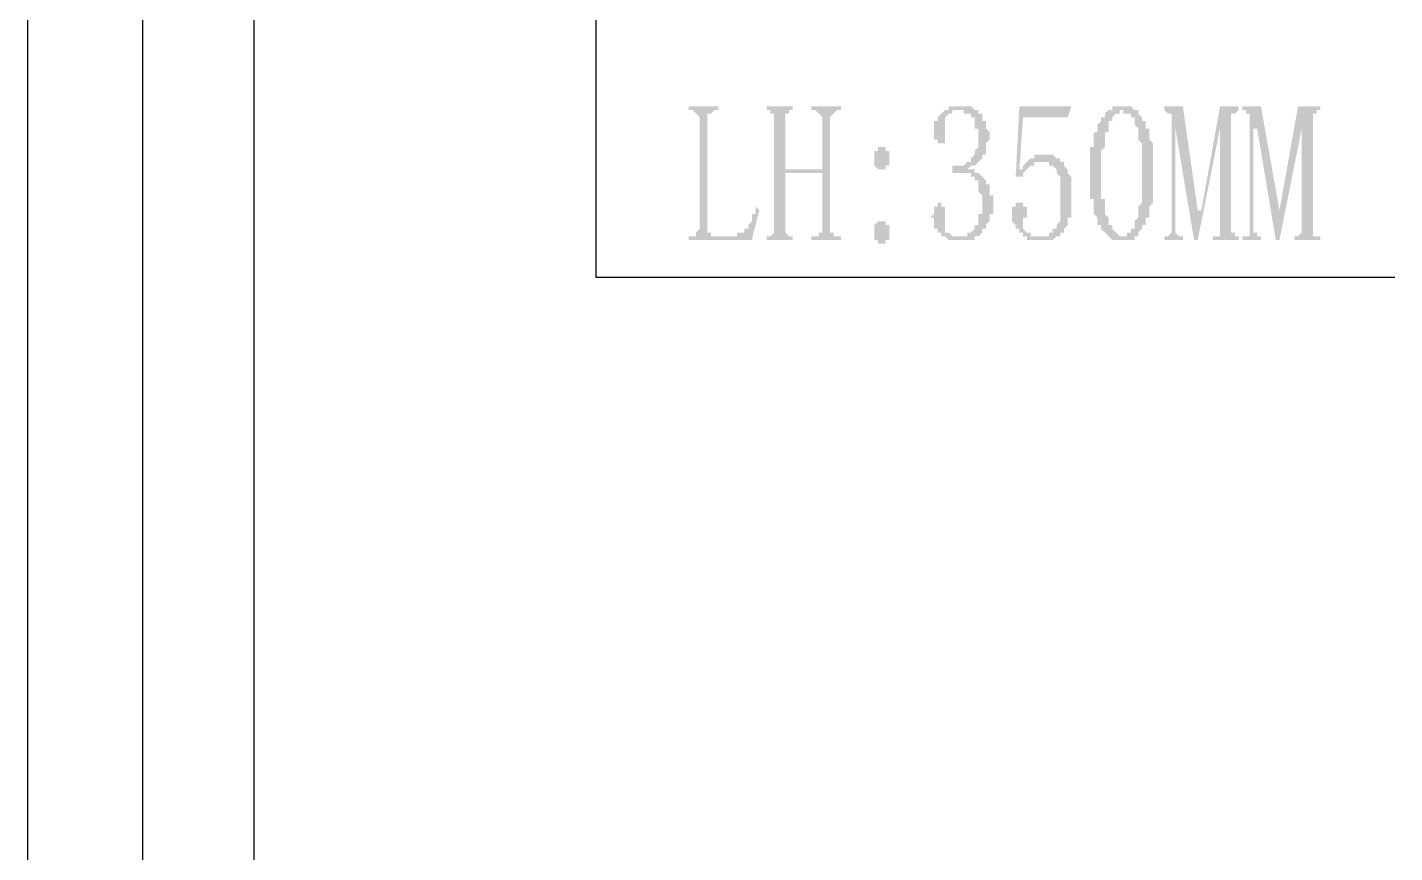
# Model space of a CAD drawing. Header units: inches. Extents: x 11 to 286, y 6 to 196.
# Drawn here: x 65.67 to 81.25, y 73.84 to 83.25 of the extents above; entities that cross this region are included whole.
import ezdxf

# ---------------------------------------------------------------- set-up
doc = ezdxf.new("R2010")
doc.units = ezdxf.units.IN
doc.header["$MEASUREMENT"] = 0
doc.layers.add('PDF_几何图形', color=7, linetype='Continuous')
doc.layers.add('PDF_实体填充', color=7, linetype='Continuous', true_color=0xffffff)

msp = doc.modelspace()

# ---------------------------------------------------------------- hatches: boundary and pattern name
at = {"layer": 'PDF_实体填充', "transparency": 33554559}
for points in [[(73.42, 80.955), (73.42, 80.913), (73.462, 80.913), (73.462, 80.871), (73.505, 80.871), (73.674, 80.871), (73.716, 80.871), (73.759, 80.871), (73.759, 80.913), (73.801, 80.913), (73.843, 80.913), (73.843, 80.955), (73.886, 80.955), (73.886, 80.998), (73.928, 81.04), (73.928, 81.082), (73.928, 81.125), (73.97, 81.125), (73.97, 81.167), (73.97, 81.209), (74.013, 81.167), (73.928, 80.828), (73.208, 80.828), (73.208, 80.871), (73.251, 80.871), (73.293, 80.871), (73.293, 80.913), (73.335, 80.955), (73.335, 82.225), (73.293, 82.268), (73.251, 82.31), (73.208, 82.31), (73.208, 82.352), (73.547, 82.352), (73.547, 82.31), (73.505, 82.31), (73.462, 82.268), (73.42, 82.268), (73.42, 82.225)], [(74.817, 80.955), (74.817, 80.913), (74.859, 80.913), (74.859, 80.871), (74.902, 80.871), (74.944, 80.871), (74.944, 80.828), (74.605, 80.828), (74.605, 80.871), (74.648, 80.871), (74.69, 80.871), (74.69, 80.913), (74.732, 80.913), (74.732, 80.955), (74.732, 81.59), (74.309, 81.59), (74.309, 80.955), (74.309, 80.913), (74.351, 80.871), (74.394, 80.871), (74.394, 80.828), (74.097, 80.828), (74.097, 80.871), (74.14, 80.871), (74.182, 80.913), (74.182, 80.955), (74.182, 82.225), (74.182, 82.268), (74.14, 82.268), (74.14, 82.31), (74.097, 82.31), (74.097, 82.352), (74.394, 82.352), (74.394, 82.31), (74.351, 82.31), (74.351, 82.268), (74.309, 82.268), (74.309, 82.225), (74.309, 81.633), (74.732, 81.633), (74.732, 82.225), (74.69, 82.268), (74.648, 82.31), (74.605, 82.31), (74.605, 82.352), (74.944, 82.352), (74.944, 82.31), (74.902, 82.31), (74.859, 82.268), (74.817, 82.225)], [(76.68, 81.252), (76.68, 81.209), (76.68, 81.167), (76.68, 81.125), (76.637, 81.125), (76.637, 81.082), (76.637, 81.04), (76.595, 80.998), (76.595, 80.955), (76.553, 80.955), (76.553, 80.913), (76.51, 80.871), (76.468, 80.871), (76.468, 80.828), (76.426, 80.828), (76.383, 80.828), (76.341, 80.828), (76.299, 80.828), (76.256, 80.828), (76.214, 80.828), (76.172, 80.828), (76.129, 80.871), (76.087, 80.871), (76.087, 80.913), (76.045, 80.913), (76.045, 80.955), (76.002, 80.955), (76.002, 80.998), (76.002, 81.04), (76.002, 81.082), (75.96, 81.082), (76.002, 81.125), (76.002, 81.167), (76.002, 81.209), (76.045, 81.209), (76.045, 81.252), (76.087, 81.252), (76.087, 81.209), (76.129, 81.209), (76.129, 81.167), (76.129, 81.125), (76.129, 81.082), (76.129, 81.04), (76.129, 80.998), (76.129, 80.955), (76.129, 80.913), (76.172, 80.913), (76.214, 80.871), (76.256, 80.871), (76.299, 80.871), (76.341, 80.871), (76.383, 80.871), (76.383, 80.913), (76.426, 80.913), (76.468, 80.955), (76.468, 80.998), (76.51, 80.998), (76.51, 81.04), (76.51, 81.082), (76.51, 81.125), (76.553, 81.125), (76.553, 81.167), (76.553, 81.209), (76.553, 81.252), (76.553, 81.294), (76.553, 81.336), (76.51, 81.379), (76.51, 81.421), (76.51, 81.463), (76.51, 81.506), (76.468, 81.506), (76.468, 81.548), (76.426, 81.548), (76.426, 81.59), (76.383, 81.59), (76.341, 81.59), (76.299, 81.59), (76.256, 81.59), (76.214, 81.59), (76.214, 81.675), (76.256, 81.675), (76.299, 81.675), (76.341, 81.675), (76.383, 81.717), (76.426, 81.717), (76.426, 81.76), (76.468, 81.802), (76.468, 81.844), (76.51, 81.887), (76.51, 81.929), (76.51, 81.971), (76.51, 82.014), (76.51, 82.056), (76.51, 82.098), (76.468, 82.098), (76.468, 82.141), (76.468, 82.183), (76.468, 82.225), (76.426, 82.225), (76.426, 82.268), (76.383, 82.268), (76.341, 82.268), (76.341, 82.31), (76.299, 82.31), (76.256, 82.31), (76.214, 82.31), (76.214, 82.268), (76.172, 82.268), (76.129, 82.225), (76.129, 82.183), (76.129, 82.141), (76.129, 82.098), (76.129, 82.056), (76.129, 82.014), (76.129, 81.971), (76.129, 81.929), (76.087, 81.929), (76.045, 81.929), (76.045, 81.971), (76.002, 81.971), (76.002, 82.014), (76.002, 82.056), (76.002, 82.098), (76.002, 82.141), (76.002, 82.183), (76.045, 82.183), (76.045, 82.225), (76.087, 82.268), (76.129, 82.31), (76.172, 82.31), (76.172, 82.352), (76.214, 82.352), (76.256, 82.352), (76.299, 82.352), (76.341, 82.352), (76.383, 82.352), (76.426, 82.352), (76.468, 82.31), (76.51, 82.31), (76.51, 82.268), (76.553, 82.268), (76.553, 82.225), (76.553, 82.183), (76.595, 82.183), (76.595, 82.141), (76.595, 82.098), (76.637, 82.056), (76.637, 82.014), (76.637, 81.971), (76.595, 81.929), (76.595, 81.887), (76.595, 81.844), (76.595, 81.802), (76.553, 81.802), (76.553, 81.76), (76.51, 81.717), (76.468, 81.675), (76.426, 81.675), (76.383, 81.633), (76.426, 81.633), (76.468, 81.633), (76.468, 81.59), (76.51, 81.59), (76.553, 81.548), (76.595, 81.506), (76.595, 81.463), (76.637, 81.463), (76.637, 81.421), (76.637, 81.379), (76.637, 81.336), (76.68, 81.336), (76.68, 81.294)], [(77.272, 81.802), (77.315, 81.802), (77.357, 81.802), (77.399, 81.76), (77.442, 81.76), (77.442, 81.717), (77.484, 81.717), (77.484, 81.675), (77.526, 81.633), (77.526, 81.59), (77.569, 81.548), (77.569, 81.506), (77.569, 81.463), (77.569, 81.421), (77.569, 81.379), (77.569, 81.336), (77.569, 81.294), (77.569, 81.252), (77.569, 81.209), (77.569, 81.167), (77.569, 81.125), (77.569, 81.082), (77.526, 81.082), (77.526, 81.04), (77.526, 80.998), (77.484, 80.955), (77.484, 80.913), (77.442, 80.913), (77.442, 80.871), (77.399, 80.871), (77.357, 80.828), (77.315, 80.828), (77.272, 80.828), (77.23, 80.828), (77.188, 80.828), (77.145, 80.828), (77.103, 80.828), (77.061, 80.828), (77.061, 80.871), (77.018, 80.871), (77.018, 80.913), (76.976, 80.913), (76.976, 80.955), (76.934, 80.955), (76.934, 80.998), (76.891, 81.04), (76.891, 81.082), (76.891, 81.125), (76.891, 81.167), (76.891, 81.209), (76.934, 81.209), (76.934, 81.252), (76.976, 81.252), (77.018, 81.252), (77.018, 81.209), (77.061, 81.209), (77.061, 81.167), (77.061, 81.125), (77.061, 81.082), (77.018, 81.082), (77.018, 81.04), (77.018, 80.998), (77.018, 80.955), (77.061, 80.913), (77.103, 80.913), (77.103, 80.871), (77.145, 80.871), (77.188, 80.871), (77.23, 80.871), (77.272, 80.871), (77.315, 80.871), (77.315, 80.913), (77.357, 80.913), (77.357, 80.955), (77.399, 80.955), (77.399, 80.998), (77.442, 81.04), (77.442, 81.082), (77.442, 81.125), (77.442, 81.167), (77.442, 81.209), (77.442, 81.252), (77.442, 81.294), (77.442, 81.336), (77.442, 81.379), (77.442, 81.421), (77.442, 81.463), (77.442, 81.506), (77.442, 81.548), (77.399, 81.59), (77.399, 81.633), (77.357, 81.675), (77.315, 81.675), (77.315, 81.717), (77.272, 81.717), (77.23, 81.717), (77.188, 81.717), (77.145, 81.717), (77.145, 81.675), (77.103, 81.675), (77.061, 81.633), (77.018, 81.59), (77.018, 81.548), (76.934, 81.548), (76.976, 82.352), (77.569, 82.352), (77.526, 82.225), (77.018, 82.225), (76.976, 81.633), (77.018, 81.633), (77.018, 81.675), (77.061, 81.717), (77.103, 81.76), (77.145, 81.76), (77.145, 81.802), (77.188, 81.802), (77.23, 81.802)], [(79.389, 80.955), (79.389, 80.913), (79.431, 80.913), (79.431, 80.871), (79.474, 80.871), (79.474, 80.828), (79.177, 80.828), (79.177, 80.871), (79.22, 80.871), (79.262, 80.871), (79.262, 80.913), (79.262, 80.955), (79.262, 82.098), (79.008, 80.828), (78.966, 80.828), (78.754, 82.098), (78.754, 80.955), (78.754, 80.913), (78.796, 80.871), (78.839, 80.871), (78.839, 80.828), (78.627, 80.828), (78.627, 80.871), (78.669, 80.871), (78.712, 80.913), (78.712, 80.955), (78.712, 82.225), (78.712, 82.268), (78.669, 82.268), (78.627, 82.31), (78.627, 82.352), (78.839, 82.352), (79.008, 81.167), (79.05, 81.167), (79.262, 82.352), (79.474, 82.352), (79.474, 82.31), (79.431, 82.268), (79.389, 82.268), (79.389, 82.225)], [(80.32, 80.955), (80.32, 80.913), (80.32, 80.871), (80.363, 80.871), (80.405, 80.871), (80.405, 80.828), (80.109, 80.828), (80.109, 80.871), (80.151, 80.871), (80.193, 80.913), (80.193, 80.955), (80.193, 82.098), (79.939, 80.828), (79.897, 80.828), (79.685, 82.098), (79.643, 82.098), (79.643, 80.955), (79.643, 80.913), (79.685, 80.913), (79.685, 80.871), (79.728, 80.871), (79.728, 80.828), (79.516, 80.828), (79.516, 80.871), (79.558, 80.871), (79.601, 80.871), (79.601, 80.913), (79.601, 80.955), (79.601, 82.225), (79.601, 82.268), (79.558, 82.268), (79.558, 82.31), (79.516, 82.31), (79.516, 82.352), (79.728, 82.352), (79.939, 81.167), (80.151, 82.352), (80.405, 82.352), (80.405, 82.31), (80.363, 82.31), (80.363, 82.268), (80.32, 82.268), (80.32, 82.225)]]:
    msp.add_hatch(color=7, dxfattribs=at).paths.add_polyline_path(points, flags=0)
h = msp.add_hatch(color=7, dxfattribs=at)
h.paths.add_polyline_path([(78.161, 82.31), (78.119, 82.31), (78.119, 82.268), (78.119, 82.268), (78.077, 82.268), (78.077, 82.268), (78.077, 82.268), (78.034, 82.225), (78.034, 82.225), (78.034, 82.225), (78.034, 82.183), (77.992, 82.183), (77.992, 82.141), (77.992, 82.141), (77.992, 82.098), (77.992, 82.098), (77.992, 82.056), (77.95, 82.056), (77.95, 82.014), (77.95, 82.014), (77.95, 82.014), (77.95, 81.971), (77.95, 81.971), (77.95, 81.929), (77.95, 81.929), (77.95, 81.887), (77.95, 81.887), (77.907, 81.844), (77.907, 81.844), (77.907, 81.802), (77.907, 81.76), (77.907, 81.76), (77.907, 81.717), (77.907, 81.717), (77.907, 81.675), (77.907, 81.633), (77.907, 81.633), (77.907, 81.59), (77.907, 81.59), (77.907, 81.548), (77.907, 81.548), (77.907, 81.506), (77.907, 81.463), (77.907, 81.463), (77.907, 81.421), (77.907, 81.421), (77.907, 81.379), (77.907, 81.336), (77.907, 81.336), (77.907, 81.294), (77.95, 81.294), (77.95, 81.252), (77.95, 81.252), (77.95, 81.209), (77.95, 81.209), (77.95, 81.167), (77.95, 81.167), (77.95, 81.125), (77.95, 81.125), (77.95, 81.125), (77.992, 81.082), (77.992, 81.082), (77.992, 81.082), (77.992, 81.04), (77.992, 80.998), (78.034, 80.998), (78.034, 80.955), (78.034, 80.955), (78.034, 80.955), (78.077, 80.913), (78.077, 80.913), (78.077, 80.913), (78.077, 80.913), (78.119, 80.871), (78.119, 80.871), (78.119, 80.871), (78.161, 80.871), (78.161, 80.871), (78.161, 80.871), (78.204, 80.871), (78.204, 80.913), (78.204, 80.913), (78.246, 80.913), (78.246, 80.913), (78.246, 80.955), (78.246, 80.955), (78.288, 80.955), (78.288, 80.998), (78.288, 80.998), (78.288, 81.04), (78.331, 81.082), (78.331, 81.082), (78.331, 81.082), (78.331, 81.125), (78.331, 81.125), (78.331, 81.167), (78.331, 81.167), (78.331, 81.209), (78.331, 81.209), (78.373, 81.252), (78.373, 81.252), (78.373, 81.294), (78.373, 81.294), (78.373, 81.336), (78.373, 81.336), (78.373, 81.379), (78.373, 81.379), (78.373, 81.421), (78.373, 81.421), (78.373, 81.463), (78.373, 81.506), (78.373, 81.506), (78.373, 81.548), (78.373, 81.59), (78.373, 81.59), (78.373, 81.633), (78.373, 81.633), (78.373, 81.675), (78.373, 81.717), (78.373, 81.717), (78.373, 81.76), (78.373, 81.76), (78.373, 81.802), (78.373, 81.802), (78.373, 81.844), (78.373, 81.887), (78.373, 81.887), (78.373, 81.929), (78.373, 81.929), (78.331, 81.971), (78.331, 81.971), (78.331, 82.014), (78.331, 82.014), (78.331, 82.014), (78.331, 82.056), (78.331, 82.056), (78.331, 82.098), (78.331, 82.098), (78.331, 82.098), (78.288, 82.141), (78.288, 82.141), (78.288, 82.183), (78.288, 82.183), (78.288, 82.225), (78.246, 82.225), (78.246, 82.225), (78.246, 82.268), (78.204, 82.268), (78.204, 82.268), (78.204, 82.268), (78.161, 82.268), (78.161, 82.31), (78.161, 82.31), (78.161, 82.31), (78.161, 82.31)], flags=0)
h.paths.add_polyline_path([(78.161, 80.828), (78.119, 80.828), (78.119, 80.828), (78.077, 80.828), (78.077, 80.828), (78.077, 80.828), (78.034, 80.828), (78.034, 80.828), (78.034, 80.828), (77.992, 80.871), (77.992, 80.871), (77.992, 80.871), (77.95, 80.913), (77.95, 80.913), (77.95, 80.913), (77.907, 80.955), (77.907, 80.955), (77.907, 80.998), (77.907, 80.998), (77.865, 80.998), (77.865, 81.04), (77.865, 81.04), (77.865, 81.04), (77.865, 81.082), (77.865, 81.082), (77.823, 81.125), (77.823, 81.125), (77.823, 81.167), (77.823, 81.167), (77.823, 81.209), (77.823, 81.209), (77.823, 81.209), (77.823, 81.252), (77.823, 81.294), (77.78, 81.294), (77.78, 81.336), (77.78, 81.336), (77.78, 81.379), (77.78, 81.379), (77.78, 81.421), (77.78, 81.421), (77.78, 81.463), (77.78, 81.506), (77.78, 81.506), (77.78, 81.548), (77.78, 81.59), (77.78, 81.59), (77.78, 81.633), (77.78, 81.633), (77.78, 81.675), (77.78, 81.675), (77.78, 81.717), (77.78, 81.76), (77.78, 81.76), (77.78, 81.802), (77.78, 81.802), (77.78, 81.844), (77.78, 81.844), (77.78, 81.887), (77.823, 81.887), (77.823, 81.929), (77.823, 81.929), (77.823, 81.971), (77.823, 81.971), (77.823, 82.014), (77.823, 82.014), (77.823, 82.056), (77.865, 82.056), (77.865, 82.098), (77.865, 82.098), (77.865, 82.098), (77.865, 82.141), (77.865, 82.141), (77.907, 82.183), (77.907, 82.183), (77.907, 82.225), (77.95, 82.225), (77.95, 82.225), (77.95, 82.268), (77.95, 82.268), (77.992, 82.31), (77.992, 82.31), (77.992, 82.31), (78.034, 82.31), (78.034, 82.352), (78.034, 82.352), (78.077, 82.352), (78.077, 82.352), (78.119, 82.352), (78.119, 82.352), (78.119, 82.352), (78.161, 82.352), (78.161, 82.352), (78.161, 82.352), (78.204, 82.352), (78.204, 82.352), (78.246, 82.352), (78.246, 82.352), (78.246, 82.352), (78.288, 82.31), (78.288, 82.31), (78.288, 82.31), (78.331, 82.31), (78.331, 82.268), (78.331, 82.268), (78.373, 82.225), (78.373, 82.225), (78.373, 82.225), (78.373, 82.183), (78.415, 82.183), (78.415, 82.141), (78.415, 82.141), (78.415, 82.141), (78.415, 82.098), (78.458, 82.098), (78.458, 82.056), (78.458, 82.056), (78.458, 82.056), (78.458, 82.014), (78.458, 82.014), (78.458, 81.971), (78.458, 81.971), (78.5, 81.929), (78.5, 81.929), (78.5, 81.887), (78.5, 81.887), (78.5, 81.844), (78.5, 81.844), (78.5, 81.802), (78.5, 81.76), (78.5, 81.76), (78.5, 81.717), (78.5, 81.717), (78.5, 81.675), (78.5, 81.633), (78.5, 81.633), (78.5, 81.59), (78.5, 81.59), (78.5, 81.548), (78.5, 81.548), (78.5, 81.506), (78.5, 81.463), (78.5, 81.463), (78.5, 81.421), (78.5, 81.421), (78.5, 81.379), (78.5, 81.336), (78.5, 81.336), (78.5, 81.294), (78.5, 81.294), (78.5, 81.252), (78.5, 81.252), (78.458, 81.209), (78.458, 81.209), (78.458, 81.167), (78.458, 81.167), (78.458, 81.125), (78.458, 81.125), (78.458, 81.125), (78.458, 81.082), (78.415, 81.082), (78.415, 81.04), (78.415, 81.04), (78.415, 81.04), (78.415, 81.04), (78.415, 80.998), (78.373, 80.998), (78.373, 80.955), (78.373, 80.955), (78.331, 80.913), (78.331, 80.913), (78.331, 80.871), (78.331, 80.871), (78.288, 80.871), (78.288, 80.871), (78.288, 80.828), (78.246, 80.828), (78.246, 80.828), (78.204, 80.828), (78.204, 80.828), (78.204, 80.828), (78.161, 80.828), (78.161, 80.828), (78.161, 80.828), (78.161, 80.828), (78.161, 80.828)], flags=0)
h = msp.add_hatch(color=7, dxfattribs=at)
h.paths.add_polyline_path([(75.494, 81.76), (75.494, 81.717), (75.494, 81.717), (75.494, 81.675), (75.494, 81.675), (75.494, 81.675), (75.452, 81.675), (75.452, 81.633), (75.452, 81.633), (75.41, 81.633), (75.41, 81.633), (75.367, 81.633), (75.367, 81.633), (75.367, 81.633), (75.325, 81.675), (75.325, 81.675), (75.325, 81.675), (75.325, 81.717), (75.325, 81.717), (75.325, 81.76), (75.325, 81.76), (75.325, 81.802), (75.325, 81.802), (75.325, 81.802), (75.325, 81.844), (75.325, 81.844), (75.367, 81.844), (75.367, 81.887), (75.367, 81.887), (75.41, 81.887), (75.41, 81.887), (75.41, 81.887), (75.452, 81.887), (75.452, 81.887), (75.452, 81.844), (75.494, 81.844), (75.494, 81.844), (75.494, 81.802), (75.494, 81.802), (75.494, 81.76), (75.494, 81.76), (75.494, 81.76)], flags=0)
h.paths.add_polyline_path([(75.494, 80.913), (75.494, 80.913), (75.494, 80.871), (75.494, 80.871), (75.494, 80.828), (75.494, 80.828), (75.452, 80.828), (75.452, 80.828), (75.452, 80.786), (75.41, 80.786), (75.41, 80.786), (75.367, 80.786), (75.367, 80.786), (75.367, 80.828), (75.325, 80.828), (75.325, 80.828), (75.325, 80.871), (75.325, 80.871), (75.325, 80.871), (75.325, 80.913), (75.325, 80.913), (75.325, 80.955), (75.325, 80.955), (75.325, 80.998), (75.325, 80.998), (75.325, 80.998), (75.367, 81.04), (75.367, 81.04), (75.367, 81.04), (75.41, 81.04), (75.41, 81.04), (75.41, 81.04), (75.452, 81.04), (75.452, 81.04), (75.452, 80.998), (75.494, 80.998), (75.494, 80.998), (75.494, 80.955), (75.494, 80.955), (75.494, 80.913), (75.494, 80.913), (75.494, 80.913), (75.494, 80.913)], flags=0)

# ---------------------------------------------------------------- linework, layer by layer
at = {"layer": 'PDF_几何图形'}
for p, q in [((65.673, 87.602), (65.673, 60.593)), ((66.985, 87.602), (66.985, 60.593)), ((68.255, 87.602), (68.255, 60.593))]:
    msp.add_line(p, q, dxfattribs=at)
msp.add_lwpolyline([(72.15, 90.142), (72.15, 80.405), (81.252, 80.405)], dxfattribs=at)

doc.saveas('drawing.dxf')
